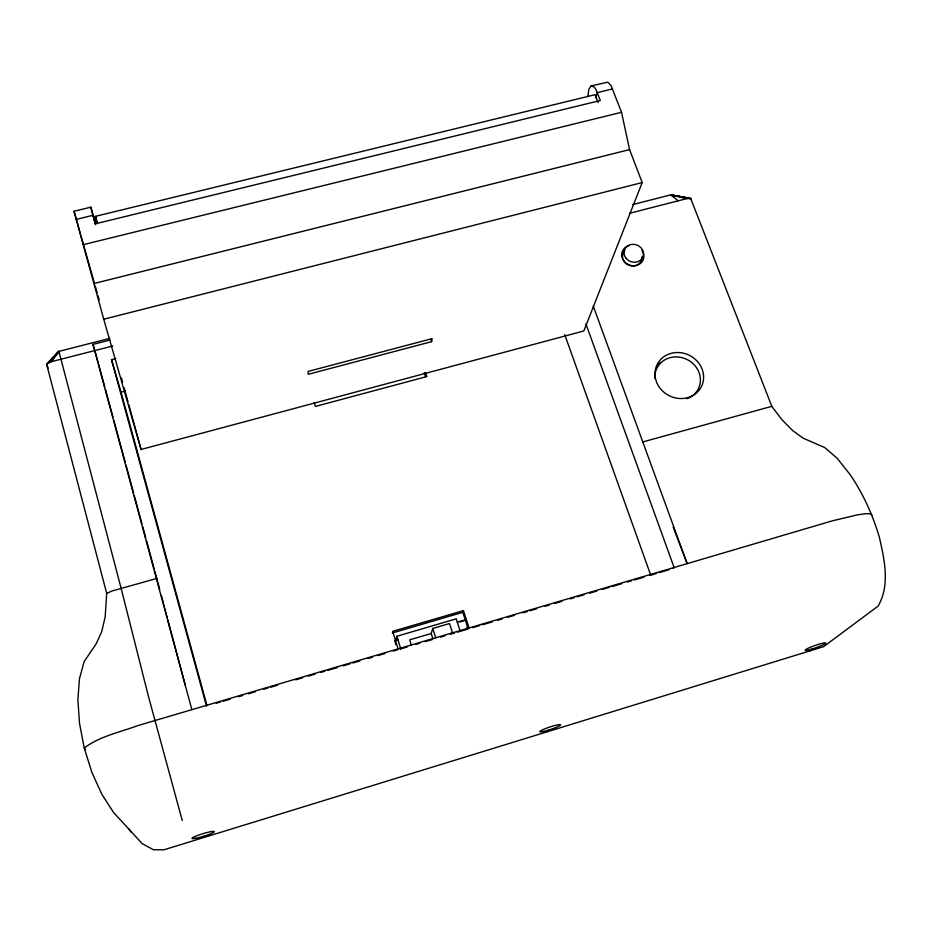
<?xml version="1.0" encoding="UTF-8"?>
<svg xmlns="http://www.w3.org/2000/svg" width="932" height="932" viewBox="0 0 932 932"><rect width="100%" height="100%" fill="white"/><g stroke="black" fill="none" stroke-linecap="round" stroke-linejoin="round"><path stroke-width="1.4" d="M109.661 338.398L58.914 351.387L46.6 364.226L106.702 593.416L105.176 616.961L101.635 631.919L96.171 643.826L84.16 661.58L79.488 678.496L77.88 699.489L79.488 723.209L84.241 748.035L91.849 772.279L101.821 794.239L113.459 812.331L142.177 843.646L153.465 849.751L163.904 849.809L823.573 646.68L878.095 606.126C890.246 585.191 884.445 559.713 879.424 537.508C872.888 515.373 863.347 494.193 850.462 475.029L837.087 458.206L824.692 447.558L803.174 438.191L792.701 430.631L782.076 419.854L771.754 406.34L642.369 442.071M587.917 96.532L588.791 89.379L591.098 85.884L607.769 82.191L611.066 85.639L621.539 112.294L629.578 149.598L642.183 182.579L583.828 330.977L141.093 449.469L103.732 319.233L74.024 211.249L90.812 207.172L95.507 223.773L600.324 100.505L595.839 89.344L594.22 87.049L591.098 85.884M431.609 341.66L432.145 338.631L308.177 371.402L308.177 374.315L431.609 341.66L430.817 339.271M395.844 640.82L396.869 636.265L456.237 618.836L460.28 631.418M595.711 97.872L597.33 92.606L612.569 88.901M432.867 638.781L431.201 633.504L432.763 628.471L449.515 623.543L452.498 632.863M467.852 627.131A7.538 7.34 27.4 0 0 468.202 629.03L462.808 612.336L463.437 610.611L392.663 631.337L398.139 649.022M46.891 363.76L51.598 361.628L58.914 351.387L121.16 588.43L148.386 696.146L182.253 820.544M673.335 568.473L674.104 567.495L585.937 324.01M547.422 731.713L548.75 730.047M50.037 362.129L58.914 351.387L46.6 364.226L48.196 368.291M48.674 362.688L58.914 351.387L47.602 363.235M106.702 593.416L111.991 591.005L156.774 578.434L154.875 571.433M809.896 650.886L812.599 648.835M431.201 633.504L409.696 639.841L411.338 645.13M216.282 703.264L220.465 702.041M223.249 701.213L230.216 699.163M238.58 696.693L242.763 695.458M248.331 693.816L255.298 691.765M263.663 689.296L267.845 688.061M270.63 687.245L277.596 685.183M295.712 679.847L302.679 677.785M308.247 676.143L315.226 674.092M320.794 672.45L324.977 671.215M327.761 670.388L337.512 667.522M343.093 665.867L350.059 663.817M352.844 662.99L359.81 660.939M368.175 658.47L372.346 657.246M377.926 655.604L384.893 653.542M393.257 651.084L397.428 649.849M400.224 649.022L407.191 646.971M415.544 644.501L419.726 643.266M425.295 641.624L432.273 639.573M440.626 637.104L444.809 635.869M450.377 634.226L454.56 632.991M457.344 632.176L467.107 629.298M472.675 627.655L479.642 625.593M482.427 624.778L492.189 621.9M497.758 620.258L501.94 619.023M507.509 617.38L514.476 615.33M522.84 612.86L527.023 611.625M529.807 610.809L536.774 608.747M545.138 606.289L549.321 605.054M554.889 603.412L561.856 601.35M570.221 598.892L574.392 597.657M577.188 596.829L584.154 594.779M589.723 593.136L596.69 591.074M602.27 589.432L609.237 587.381M612.021 586.554L621.772 583.677M627.352 582.034L631.523 580.799M634.319 579.984L644.07 577.106M649.639 575.463L656.606 573.413M659.39 572.586L669.153 569.708M392.314 632.991L462.808 612.336M395.261 640.424L397.917 639.643M457.309 622.18L465.592 619.757M459.872 621.924L464.008 620.712M115.731 358.552L111.502 359.647L121.044 392.244L125.261 391.137M51.598 361.628L112.749 345.993M629.449 213.323L686.721 198.621L690.694 198.469L771.906 406.55M632.607 204.609L670.667 194.881L690.134 198.295M191.887 709.671L92.967 344.409L109.859 340.075M103.732 319.233L642.183 182.579M93.922 283.526L629.578 149.598M83.169 244.697L621.539 112.294M76.214 219.393L93.142 215.269L95.332 223.587M97.243 223.354L95.414 216.34L595.117 94.68L598.111 102.567M678.286 200.788L670.667 194.881L690.694 198.469M673.23 196.151L670.667 194.881L689.237 198.26M686.721 198.621L670.667 194.881L690.88 198.784M670.667 194.881L688.072 198.376M85.499 749.619L84.241 748.035C99.608 736.245 119.634 732.401 137.517 725.702L832.393 520.825L857.65 514.802L866.096 513.637L870.931 513.8L871.898 515.279M128.558 828.397L130.829 831.927M203.852 836.202L204.446 837.32M673.172 527.174L687.175 563.639L593.276 306.115M564.71 334.576L650.769 575.254M425.551 372.672L426.844 376.563L315.424 406.422L314.2 402.461M424.246 372.66L425.516 376.551M463.437 610.611L469.087 628.098M432.763 628.471L435.722 637.814M206.531 706.141L111.502 359.647M92.967 344.409L94.493 349.302M396.869 636.265L400.807 648.963M394.725 640.785L395.937 644.676M74.024 211.249L77.706 224.216M94.423 283.165L80.921 235.796M95.215 285.949L97.208 292.928M98 295.712L99.2 299.894M95.414 216.34L97.441 223.61M94.249 219.486L95.402 223.633M78.008 225.311L80.536 234.41M121.428 377.973L122.593 382.178M124.131 387.782L127.987 401.797M128.756 404.605L141.093 449.469M121.044 392.244L206.916 705.338M95.507 224.705L90.812 207.172M94.878 350.525L98.221 362.851M98.606 364.249L104.687 386.652M105.456 389.448L113.052 417.443M113.821 420.25L125.226 462.237M125.983 465.045L133.591 493.04M134.348 495.836L141.955 523.831M142.713 526.638L145.753 537.834M146.51 540.63L154.118 568.625M156.774 578.434L157.892 582.582M158.265 583.968L159.687 589.245M185.293 685.358L167.783 619.71M161.341 595.42L163.461 603.33M163.811 604.682L164.533 607.373M164.859 608.596L165.512 611.043M165.803 612.138L166.374 614.339M166.63 615.295L167.143 617.229M641.962 250.312A11.266 10.124 20.5 0 1 638.28 264.793A11.266 10.124 20.5 0 1 622.669 259.119A11.266 10.124 20.5 0 1 629.1 245.629M466.384 629.345A7.468 7.27 27.7 0 1 468.155 626.013M657.934 364.796A24.523 22.415 26.4 0 1 660.59 362.443M654.975 378.672A23.137 21.133 26.4 0 1 673.265 357.061A23.137 21.133 26.4 0 1 699.361 373.464A23.137 21.133 26.4 0 1 686.849 398.721M641.81 256.964A9.798 8.807 20.5 0 1 629.17 265.329A9.798 8.807 20.5 0 1 624.813 250.778M659.448 387.421A24.721 22.566 26.3 0 0 701.388 386.652A24.721 22.566 26.3 0 0 677.075 352.529A24.721 22.566 26.3 0 0 659.448 387.421M810.118 649.557A10.811 1.2 -19.3 0 0 825.74 643.127A10.811 1.2 -19.3 0 0 810.77 647.111A10.811 1.2 -19.3 0 0 810.118 649.557M543.717 731.41A10.974 1.293 -18.3 0 0 560.505 725.073A10.974 1.293 -18.3 0 0 546.338 728.23A10.974 1.293 -18.3 0 0 543.717 731.41M195.767 838.276A11.592 1.351 -16.9 0 0 214.045 832.02A11.592 1.351 -16.9 0 0 199.751 834.676A11.592 1.351 -16.9 0 0 195.767 838.276M625.733 257.849A9.844 8.842 20.5 0 0 642.521 257.698A9.844 8.842 20.5 0 0 632.956 244.312A9.844 8.842 20.5 0 0 625.733 257.849"/></g></svg>
